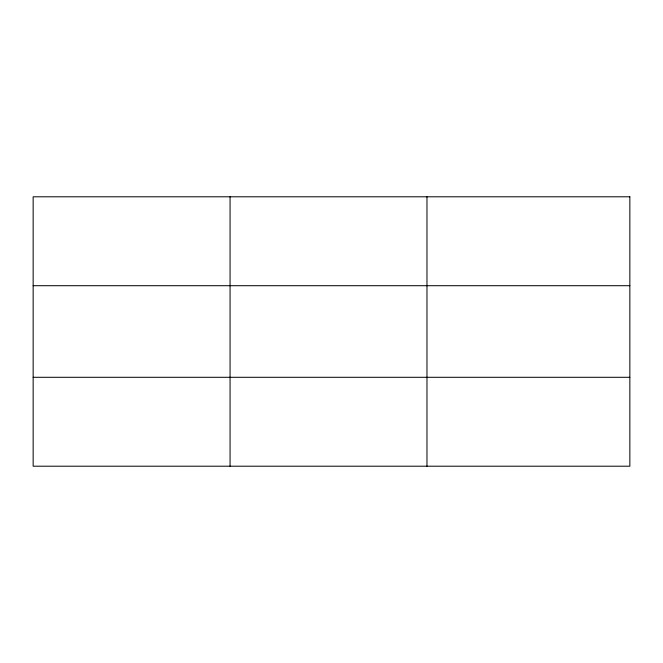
<?xml version="1.0" encoding="UTF-8"?>
<svg xmlns="http://www.w3.org/2000/svg" width="663" height="663" viewBox="0 0 663 663"><rect width="100%" height="100%" fill="white"/><g stroke="black" fill="none" stroke-linecap="round" stroke-linejoin="round"><path stroke-width="0.99" d="M230.061 196.795L230.061 466.205M426.972 196.795L426.972 466.205M33.15 285.703L629.85 285.703M33.15 377.297L629.85 377.297M629.85 196.795L629.85 466.205L33.15 466.205L33.15 196.795L629.85 196.795"/></g></svg>
